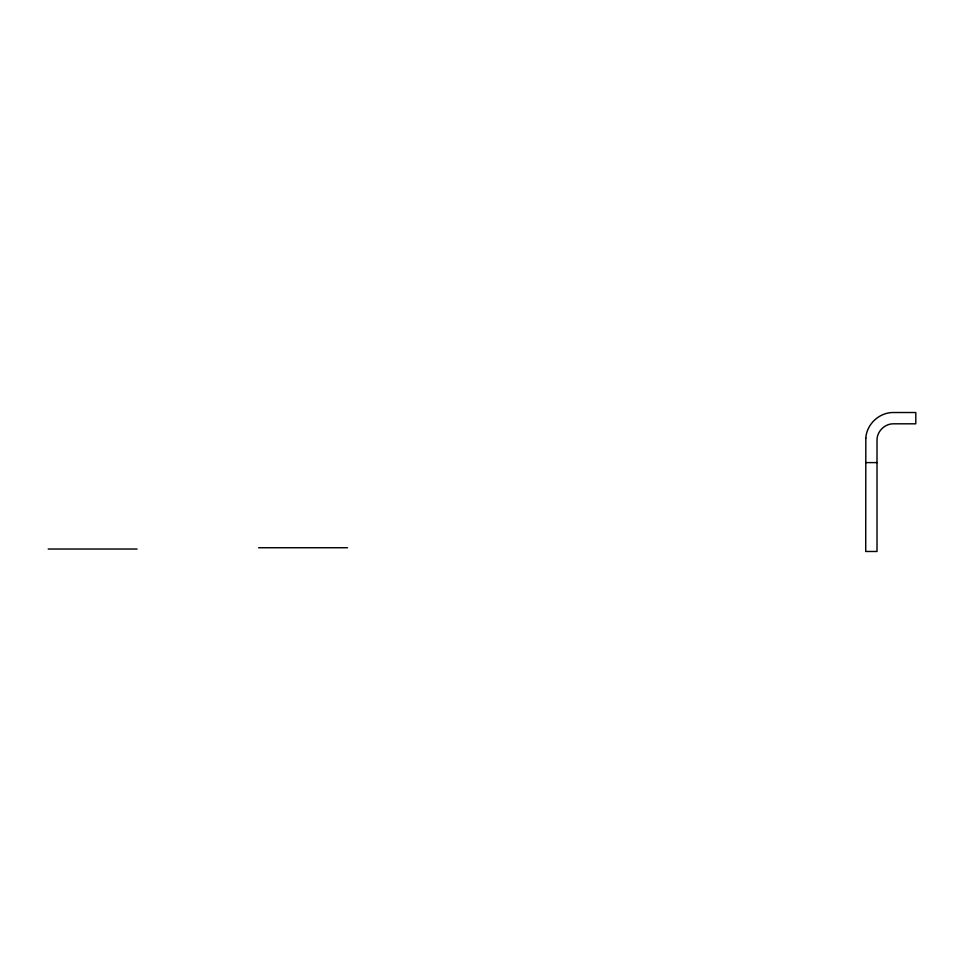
<?xml version="1.0" encoding="UTF-8"?>
<svg xmlns="http://www.w3.org/2000/svg" width="964" height="964" viewBox="0 0 964 964"><rect width="100%" height="100%" fill="white"/><g stroke="black" fill="none" stroke-linecap="round" stroke-linejoin="round"><path stroke-width="1.45" d="M865.72 462.599L877.011 462.599M258.641 547.733L347.522 547.733M48.2 549.034L137.069 549.034M865.817 438.054L865.72 551.48L877.011 551.48L877.011 440.5C876.734 431.571 884.735 423.558 893.676 423.811L915.8 423.811L915.8 412.52L893.495 412.52C879.481 412.267 866.696 424.064 865.817 438.054"/></g></svg>
